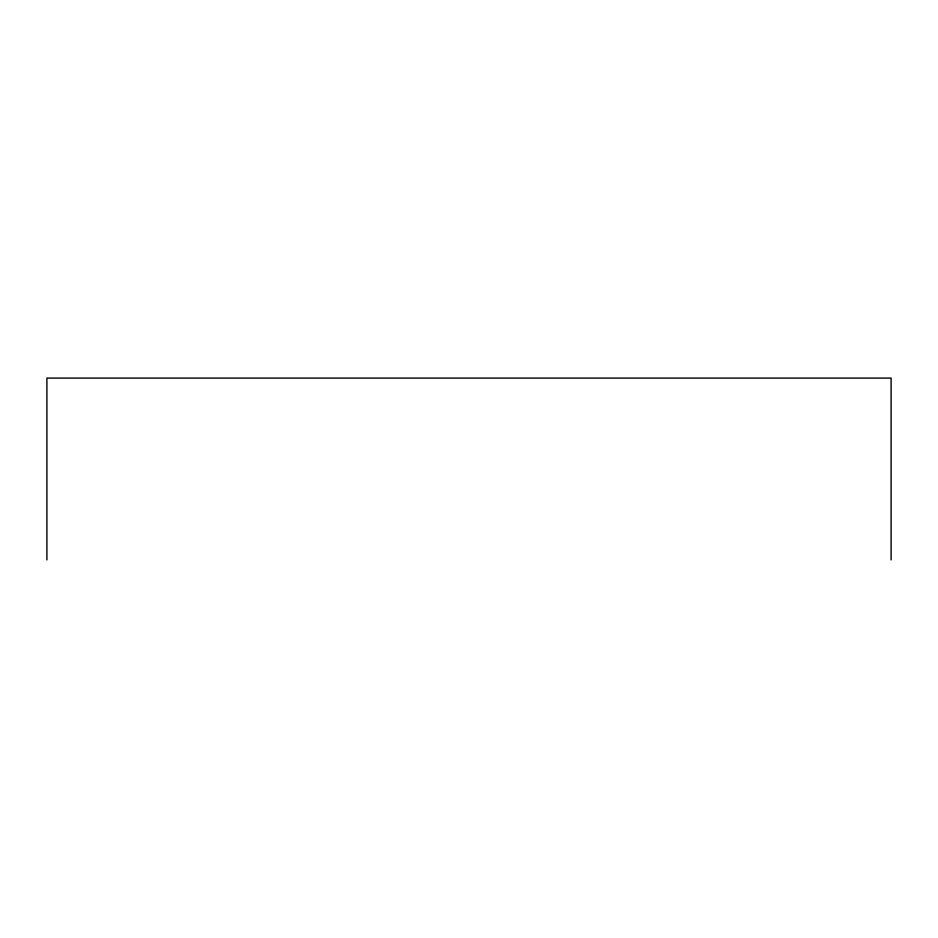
<?xml version="1.0" encoding="UTF-8"?>
<svg xmlns="http://www.w3.org/2000/svg" width="938" height="938" viewBox="0 0 938 938"><rect width="100%" height="100%" fill="white"/><g stroke="black" fill="none" stroke-linecap="round" stroke-linejoin="round"><path stroke-width="1.41" d="M891.1 559.916L891.1 378.084L46.9 378.084L46.9 559.916"/></g></svg>
